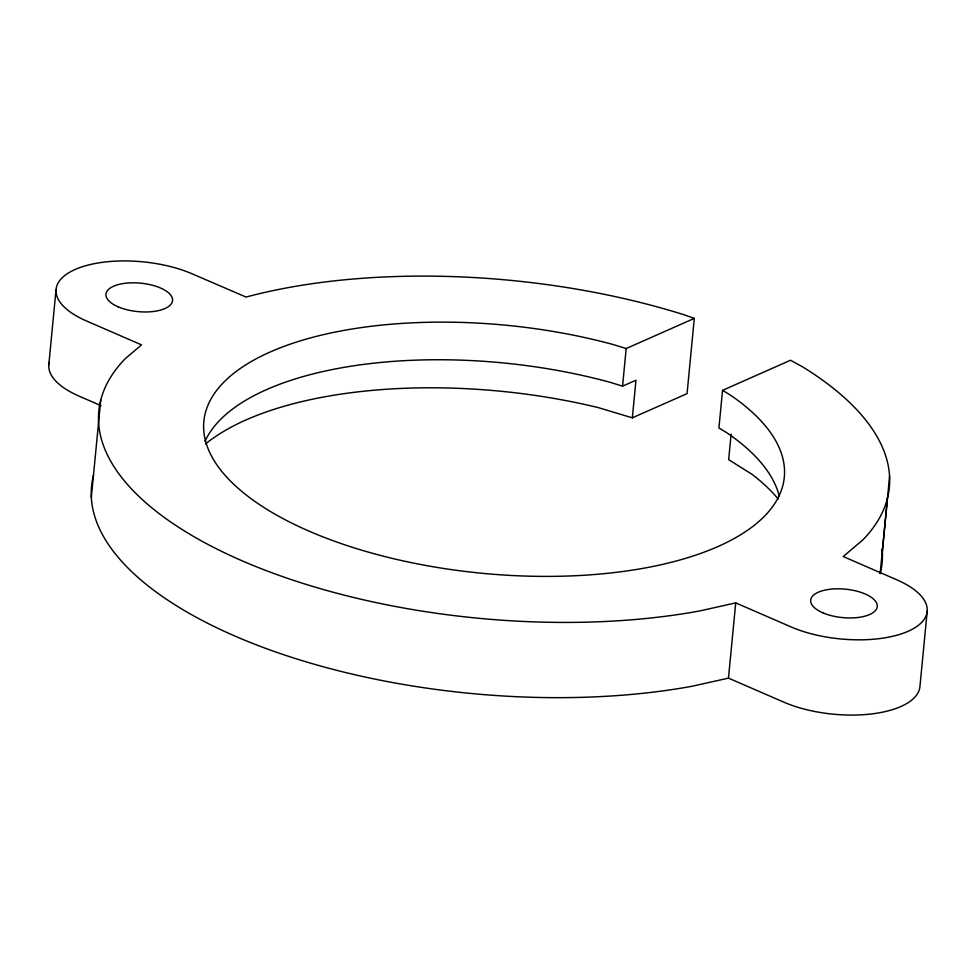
<?xml version="1.0" encoding="UTF-8"?>
<svg xmlns="http://www.w3.org/2000/svg" width="976" height="976" viewBox="0 0 976 976"><rect width="100%" height="100%" fill="white"/><g stroke="black" fill="none" stroke-linecap="round" stroke-linejoin="round"><path stroke-width="1.46" d="M48.8 364.792L56.047 289.555M91.317 497.357L100.76 400.038M204.948 441.457A291.568 124.599 5.5 0 1 610.207 382.336L622.566 386.154L626.189 348.542L694.302 318.383L687.067 393.621L632.338 417.838L598.422 407.651A313.503 133.98 5.5 0 0 205.485 443.995M632.338 417.838L635.962 380.225L622.566 386.154M694.302 318.383L683.908 314.723A397.11 169.714 5.5 0 0 246.05 297.058L192.321 273.902A83.607 35.734 5.5 0 0 75.067 269.498A83.607 35.734 5.5 0 0 86.242 320.86L141.532 344.87L125.172 358.741A397.11 169.714 5.5 0 0 240.181 559.956A397.11 169.714 5.5 0 0 699.755 610.939L735.721 602.887L790.926 626.86A83.607 35.734 5.5 0 0 908.18 631.265A83.607 35.734 5.5 0 0 897.005 579.903L843.215 556.54L862.991 539.777A397.11 169.714 5.5 0 0 802.284 366.683L790.536 360.242L722.545 390.351L718.922 427.964L726.473 432.527A291.568 124.599 5.5 0 1 779.177 495.893M731.122 434.088L728.657 459.672L752.228 474.446A313.503 133.98 5.5 0 1 778.299 499.065M93.513 475.275A397.11 169.714 5.5 0 0 274.707 651.626A397.11 169.714 5.5 0 0 692.521 686.177L728.474 678.125L735.721 602.887M887.404 498.492L880.157 573.729A397.11 169.714 5.5 0 0 882.145 548.841M882.353 551.635L889.587 476.398M927.2 611.208L919.953 686.445A83.607 35.734 5.5 0 1 870.86 714.017A83.607 35.734 5.5 0 1 783.679 702.098L728.474 678.125M626.189 348.542L613.831 344.723A291.568 124.599 5.5 0 0 204.448 417.033A291.568 124.599 5.5 0 0 572.448 575.852A291.568 124.599 5.5 0 0 730.097 394.902L722.545 390.351M101.114 405.699L78.995 396.097A83.607 35.734 5.5 0 1 49.178 362.474M822.744 612.769A33.44 14.286 5.5 0 0 876.814 608.341A33.44 14.286 5.5 0 0 832.333 589.028A33.44 14.286 5.5 0 0 822.744 612.769M118.059 306.781A33.44 14.286 5.5 0 0 172.13 302.34A33.44 14.286 5.5 0 0 127.636 283.028A33.44 14.286 5.5 0 0 118.059 306.781"/></g></svg>
